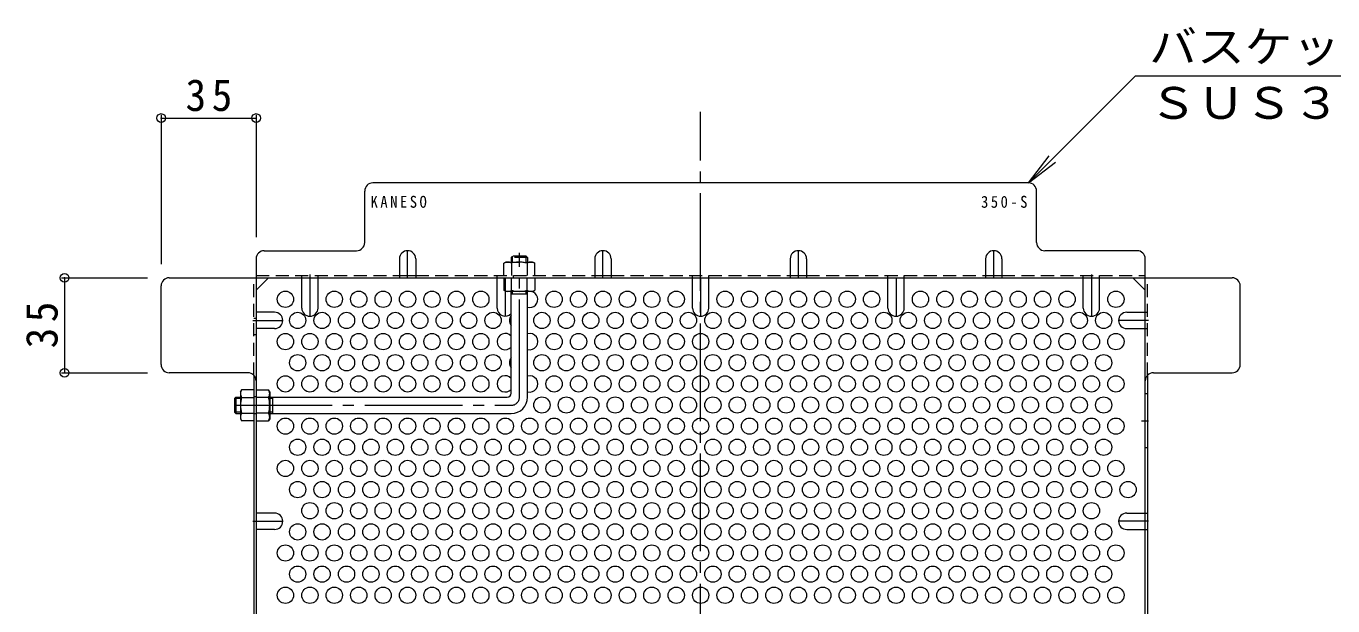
# Model space of a CAD drawing. Units: millimetres at full size, sheet at 1:4; details may follow other scales. Extents: x -837 to 1009, y -780 to 790.
# Drawn here: x 186 to 667.5, y 486 to 699.7 of the extents above; entities that cross this region are included whole.
import ezdxf
from ezdxf.enums import TextEntityAlignment as Align

# ---------------------------------------------------------------- set-up
doc = ezdxf.new("R2010")
doc.units = ezdxf.units.MM
doc.header["$LTSCALE"] = 4
doc.header["$PDMODE"] = 32
doc.header["$PDSIZE"] = 3.2
for name, pattern in [('CHAIN1', [8, 5, -1, 1, -1]), ('CHAIN2', [12, 9, -1, 1, -1]), ('DASHED1', [1.8, 1.2, -0.6])]:
    doc.linetypes.add(name, pattern=pattern)
for name, color, linetype, lineweight in [('A-4_その他', 7, 'Continuous', 9), ('A-5_文字', 7, 'Continuous', 9), ('A-6_寸法', 2, 'Continuous', 9), ('A-7_ハッチ', 2, 'Continuous', 9), ('A-8_記号', 2, 'Continuous', 9), ('A-B_ﾊｯﾁ', 2, 'Continuous', 9)]:
    doc.layers.add(name, color=color, linetype=linetype, lineweight=lineweight)
doc.styles.add('ＭＳ ゴシック', font='')
doc.styles.get('ＭＳ ゴシック').set_extended_font_data('MS Gothic')

msp = doc.modelspace()

# ---------------------------------------------------------------- linework, layer by layer
at = {"layer": 'A-4_その他'}
for p, q in [((235.79, 667.078), (235.79, 611.966)), ((235.79, 665.878), (270.793, 665.878)), ((270.793, 667.078), (270.793, 621.966)), ((199.019, 606.966), (230.79, 606.966)), ((200.219, 606.966), (200.219, 571.965)), ((199.019, 571.965), (230.79, 571.965))]:
    msp.add_line(p, q, dxfattribs=at)
for p in [(235.79, 665.878), (270.793, 665.878), (200.219, 606.966), (200.219, 571.965)]:
    msp.add_point(p, dxfattribs=at)
at = {"layer": 'A-5_文字'}
for p, q in [((594.733, 681.306), (555.392, 641.966)), ((726.939, 681.306), (594.733, 681.306)), ((555.392, 641.966), (563.002, 651.883)), ((555.392, 641.966), (565.309, 649.575))]:
    msp.add_line(p, q, dxfattribs=at)
at = {"layer": 'A-6_寸法'}
for centre in [(281.593, 599.047), (299.593, 599.047), (308.593, 599.047), (317.593, 599.047), (326.593, 599.047), (335.593, 599.047), (344.593, 599.047), (353.593, 599.047), (380.593, 599.047), (389.593, 599.047), (398.593, 599.047), (407.593, 599.047), (416.593, 599.047), (425.593, 599.047), (443.593, 599.047), (452.593, 599.047), (461.593, 599.047), (470.593, 599.047), (479.593, 599.047), (488.593, 599.047), (497.593, 599.047), (515.593, 599.047), (524.593, 599.047), (533.593, 599.047), (542.593, 599.047), (551.593, 599.047), (560.593, 599.047), (569.593, 599.047), (587.593, 599.047), (286.093, 591.252), (295.093, 591.252), (304.093, 591.252), (313.093, 591.252), (322.093, 591.252), (331.093, 591.252), (340.093, 591.252), (349.093, 591.252), (358.093, 591.252), (376.093, 591.252), (385.093, 591.252), (394.093, 591.252), (403.093, 591.252), (412.093, 591.252), (421.093, 591.252), (430.093, 591.252), (439.093, 591.252), (448.093, 591.252), (457.093, 591.252), (466.093, 591.252), (475.093, 591.252), (484.093, 591.252), (493.093, 591.252), (502.093, 591.252), (511.093, 591.252), (520.093, 591.252), (529.093, 591.252), (538.093, 591.252), (547.093, 591.252), (556.093, 591.252), (565.093, 591.252), (574.093, 591.252), (583.093, 591.252), (281.593, 583.458), (290.593, 583.458), (299.593, 583.458), (308.593, 583.458), (317.593, 583.458), (326.593, 583.458), (335.593, 583.458), (344.593, 583.458), (353.593, 583.458), (380.593, 583.458), (389.593, 583.458), (398.593, 583.458), (407.593, 583.458), (416.593, 583.458), (425.593, 583.458), (434.593, 583.458), (443.593, 583.458), (452.593, 583.458), (461.593, 583.458), (470.593, 583.458), (479.593, 583.458), (488.593, 583.458), (497.593, 583.458), (506.593, 583.458), (515.593, 583.458), (524.593, 583.458), (533.593, 583.458), (542.593, 583.458), (551.593, 583.458), (560.593, 583.458), (569.593, 583.458), (578.593, 583.458), (587.593, 583.458), (286.093, 575.664), (295.093, 575.664), (304.093, 575.664), (313.093, 575.664), (322.093, 575.664), (331.093, 575.664), (340.093, 575.664), (349.093, 575.664), (358.093, 575.664), (376.093, 575.664), (385.093, 575.664), (394.093, 575.664), (403.093, 575.664), (412.093, 575.664), (421.093, 575.664), (430.093, 575.664), (439.093, 575.664), (448.093, 575.664), (457.093, 575.664), (466.093, 575.664), (475.093, 575.664), (484.093, 575.664), (493.093, 575.664), (502.093, 575.664), (511.093, 575.664), (520.093, 575.664), (529.093, 575.664), (538.093, 575.664), (547.093, 575.664), (556.093, 575.664), (565.093, 575.664), (574.093, 575.664), (583.093, 575.664), (281.593, 567.87), (290.593, 567.87), (299.593, 567.87), (308.593, 567.87), (317.593, 567.87), (326.593, 567.87), (335.593, 567.87), (344.593, 567.87), (353.593, 567.87), (380.593, 567.87), (389.593, 567.87), (398.593, 567.87), (407.593, 567.87), (416.593, 567.87), (425.593, 567.87), (434.593, 567.87), (443.593, 567.87), (452.593, 567.87), (461.593, 567.87), (470.593, 567.87), (479.593, 567.87), (488.593, 567.87), (497.593, 567.87), (506.593, 567.87), (515.593, 567.87), (524.593, 567.87), (533.593, 567.87), (542.593, 567.87), (551.593, 567.87), (560.593, 567.87), (569.593, 567.87), (578.593, 567.87), (587.593, 567.87), (376.093, 560.076), (385.093, 560.076), (394.093, 560.076), (403.093, 560.076), (412.093, 560.076), (421.093, 560.076), (430.093, 560.076), (439.093, 560.076), (448.093, 560.076), (457.093, 560.076), (466.093, 560.076), (475.093, 560.076), (484.093, 560.076), (493.093, 560.076), (502.093, 560.076), (511.093, 560.076), (520.093, 560.076), (529.093, 560.076), (538.093, 560.076), (547.093, 560.076), (556.093, 560.076), (565.093, 560.076), (574.093, 560.076), (583.093, 560.076), (281.593, 552.281), (290.593, 552.281), (299.593, 552.281), (308.593, 552.281), (317.593, 552.281), (326.593, 552.281), (335.593, 552.281), (344.593, 552.281), (353.593, 552.281), (362.593, 552.281), (371.593, 552.281), (380.593, 552.281), (389.593, 552.281), (398.593, 552.281), (407.593, 552.281), (416.593, 552.281), (425.593, 552.281), (434.593, 552.281), (443.593, 552.281), (452.593, 552.281), (461.593, 552.281), (470.593, 552.281), (479.593, 552.281), (488.593, 552.281), (497.593, 552.281), (506.593, 552.281), (515.593, 552.281), (524.593, 552.281), (533.593, 552.281), (542.593, 552.281), (551.593, 552.281), (560.593, 552.281), (569.593, 552.281), (578.593, 552.281), (587.593, 552.281), (286.093, 544.487), (295.093, 544.487), (304.093, 544.487), (313.093, 544.487), (322.093, 544.487), (331.093, 544.487), (340.093, 544.487), (349.093, 544.487), (358.093, 544.487), (367.093, 544.487), (376.093, 544.487), (385.093, 544.487), (394.093, 544.487), (403.093, 544.487), (412.093, 544.487), (421.093, 544.487), (430.093, 544.487), (439.093, 544.487), (448.093, 544.487), (457.093, 544.487), (466.093, 544.487), (475.093, 544.487), (484.093, 544.487), (493.093, 544.487), (502.093, 544.487), (511.093, 544.487), (520.093, 544.487), (529.093, 544.487), (538.093, 544.487), (547.093, 544.487), (556.093, 544.487), (565.093, 544.487), (574.093, 544.487), (583.093, 544.487), (281.593, 536.693), (290.593, 536.693), (299.593, 536.693), (308.593, 536.693), (317.593, 536.693), (326.593, 536.693), (335.593, 536.693), (344.593, 536.693), (353.593, 536.693), (362.593, 536.693), (371.593, 536.693), (380.593, 536.693), (389.593, 536.693), (398.593, 536.693), (407.593, 536.693), (416.593, 536.693), (425.593, 536.693), (434.593, 536.693), (443.593, 536.693), (452.593, 536.693), (461.593, 536.693), (470.593, 536.693), (479.593, 536.693), (488.593, 536.693), (497.593, 536.693), (506.593, 536.693), (515.593, 536.693), (524.593, 536.693), (533.593, 536.693), (542.593, 536.693), (551.593, 536.693), (560.593, 536.693), (569.593, 536.693), (578.593, 536.693), (587.593, 536.693), (286.093, 528.899), (295.093, 528.899), (304.093, 528.899), (313.093, 528.899), (322.093, 528.899), (331.093, 528.899), (340.093, 528.899), (349.093, 528.899), (358.093, 528.899), (367.093, 528.899), (376.093, 528.899), (385.093, 528.899), (394.093, 528.899), (403.093, 528.899), (412.093, 528.899), (421.093, 528.899), (430.093, 528.899), (439.093, 528.899), (448.093, 528.899), (457.093, 528.899), (466.093, 528.899), (475.093, 528.899), (484.093, 528.899), (493.093, 528.899), (502.093, 528.899), (511.093, 528.899), (520.093, 528.899), (529.093, 528.899), (538.093, 528.899), (547.093, 528.899), (556.093, 528.899), (565.093, 528.899), (574.093, 528.899), (583.093, 528.899), (592.093, 528.899), (290.593, 521.104), (299.593, 521.104), (308.593, 521.104), (317.593, 521.104), (326.593, 521.104), (335.593, 521.104), (344.593, 521.104), (353.593, 521.104), (362.593, 521.104), (371.593, 521.104), (380.593, 521.104), (389.593, 521.104), (398.593, 521.104), (407.593, 521.104), (416.593, 521.104), (425.593, 521.104), (434.593, 521.104), (443.593, 521.104), (452.593, 521.104), (461.593, 521.104), (470.593, 521.104), (479.593, 521.104), (488.593, 521.104), (497.593, 521.104), (506.593, 521.104), (515.593, 521.104), (524.593, 521.104), (533.593, 521.104), (542.593, 521.104), (551.593, 521.104), (560.593, 521.104), (569.593, 521.104), (578.593, 521.104), (286.093, 513.31), (295.093, 513.31), (304.093, 513.31), (313.093, 513.31), (322.093, 513.31), (331.093, 513.31), (340.093, 513.31), (349.093, 513.31), (358.093, 513.31), (367.093, 513.31), (376.093, 513.31), (385.093, 513.31), (394.093, 513.31), (403.093, 513.31), (412.093, 513.31), (421.093, 513.31), (430.093, 513.31), (439.093, 513.31), (448.093, 513.31), (457.093, 513.31), (466.093, 513.31), (475.093, 513.31), (484.093, 513.31), (493.093, 513.31), (502.093, 513.31), (511.093, 513.31), (520.093, 513.31), (529.093, 513.31), (538.093, 513.31), (547.093, 513.31), (556.093, 513.31), (565.093, 513.31), (574.093, 513.31), (583.093, 513.31), (281.593, 505.516), (290.593, 505.516), (299.593, 505.516), (308.593, 505.516), (317.593, 505.516), (326.593, 505.516), (335.593, 505.516), (344.593, 505.516), (353.593, 505.516), (362.593, 505.516), (371.593, 505.516), (380.593, 505.516), (389.593, 505.516), (398.593, 505.516), (407.593, 505.516), (416.593, 505.516), (425.593, 505.516), (434.593, 505.516), (443.593, 505.516), (452.593, 505.516), (461.593, 505.516), (470.593, 505.516), (479.593, 505.516), (488.593, 505.516), (497.593, 505.516), (506.593, 505.516), (515.593, 505.516), (524.593, 505.516), (533.593, 505.516), (542.593, 505.516), (551.593, 505.516), (560.593, 505.516), (569.593, 505.516), (578.593, 505.516), (587.593, 505.516), (286.093, 497.722), (295.093, 497.722), (304.093, 497.722), (313.093, 497.722), (322.093, 497.722), (331.093, 497.722), (340.093, 497.722), (349.093, 497.722), (358.093, 497.722), (367.093, 497.722), (376.093, 497.722), (385.093, 497.722), (394.093, 497.722), (403.093, 497.722), (412.093, 497.722), (421.093, 497.722), (430.093, 497.722), (439.093, 497.722), (448.093, 497.722), (457.093, 497.722), (466.093, 497.722), (475.093, 497.722), (484.093, 497.722), (493.093, 497.722), (502.093, 497.722), (511.093, 497.722), (520.093, 497.722), (529.093, 497.722), (538.093, 497.722), (547.093, 497.722), (556.093, 497.722), (565.093, 497.722), (574.093, 497.722), (583.093, 497.722), (281.593, 489.928), (290.593, 489.928), (299.593, 489.928), (308.593, 489.928), (317.593, 489.928), (326.593, 489.928), (335.593, 489.928), (344.593, 489.928), (353.593, 489.928), (362.593, 489.928), (371.593, 489.928), (380.593, 489.928), (389.593, 489.928), (398.593, 489.928), (407.593, 489.928), (416.593, 489.928), (425.593, 489.928), (434.593, 489.928), (443.593, 489.928), (452.593, 489.928), (461.593, 489.928), (470.593, 489.928), (479.593, 489.928), (488.593, 489.928), (497.593, 489.928), (506.593, 489.928), (515.593, 489.928), (524.593, 489.928), (533.593, 489.928), (542.593, 489.928), (551.593, 489.928), (560.593, 489.928), (569.593, 489.928), (578.593, 489.928), (587.593, 489.928)]:
    msp.add_circle(centre, 3, dxfattribs=at)
for centre, start, end in [((371.593, 599.047), 254.53399, 76.64902), ((367.093, 591.252), 140.0555, 219.9445), ((362.593, 583.458), 42.83343, 317.16657), ((371.593, 583.458), 254.53399, 105.46601), ((367.093, 575.664), 140.0555, 219.9445), ((362.593, 567.87), 42.83343, 317.16657), ((371.593, 567.87), 254.53399, 105.46601)]:
    msp.add_arc(centre, 3, start, end, dxfattribs=at)
at = {"layer": 'A-7_ハッチ', "linetype": 'CHAIN2'}
msp.add_line((434.593, 218.162), (434.593, 668.162), dxfattribs=at)
at = {"layer": 'A-7_ハッチ'}
for p, q in [((555.392, 641.966), (313.794, 641.966)), ((310.794, 619.966), (310.794, 638.966)), ((558.392, 619.966), (558.392, 638.966)), ((273.793, 616.966), (307.794, 616.966)), ((595.393, 616.966), (561.392, 616.966)), ((270.793, 613.966), (270.793, 272.359)), ((598.393, 272.359), (598.393, 613.966)), ((238.79, 606.966), (630.397, 606.966)), ((270.793, 602.353), (275.405, 606.966)), ((323.593, 607.766), (329.593, 607.766)), ((395.593, 607.766), (401.593, 607.766)), ((467.593, 607.766), (473.593, 607.766)), ((539.593, 607.766), (545.593, 607.766)), ((598.393, 602.353), (593.781, 606.966)), ((235.79, 574.965), (235.79, 603.966)), ((633.397, 574.965), (633.397, 603.966)), ((267.793, 571.965), (238.79, 571.965)), ((269.993, 571.004), (269.993, 461.623)), ((599.193, 571.009), (599.193, 461.623)), ((601.393, 571.965), (630.397, 571.965))]:
    msp.add_line(p, q, dxfattribs=at)
at = {"layer": 'A-7_ハッチ', "linetype": 'DASHED1'}
for p, q in [((269.993, 571.004), (269.993, 606.966)), ((270.793, 607.766), (323.593, 607.766)), ((287.593, 606.966), (287.593, 607.766)), ((293.593, 606.966), (293.593, 607.766)), ((329.593, 607.766), (395.593, 607.766)), ((359.593, 606.966), (359.593, 607.766)), ((365.593, 606.966), (365.593, 607.766)), ((401.593, 607.766), (467.593, 607.766)), ((431.593, 606.966), (431.593, 607.766)), ((437.593, 606.966), (437.593, 607.766)), ((473.593, 607.766), (539.593, 607.766)), ((503.593, 606.966), (503.593, 607.766)), ((509.593, 606.966), (509.593, 607.766)), ((545.593, 607.766), (598.393, 607.766)), ((575.593, 606.966), (575.593, 607.766)), ((581.593, 606.966), (581.593, 607.766)), ((599.193, 571.009), (599.193, 606.966)), ((598.393, 594.252), (599.193, 594.252)), ((270.793, 591.973), (269.993, 591.973)), ((598.393, 588.252), (599.193, 588.252)), ((270.793, 585.973), (269.993, 585.973)), ((269.993, 563.166), (270.793, 563.166)), ((269.993, 556.966), (270.793, 556.966)), ((598.393, 520.207), (599.193, 520.207)), ((598.393, 514.207), (599.193, 514.207))]:
    msp.add_line(p, q, dxfattribs=at)
at = {"layer": 'A-7_ハッチ'}
for centre, start, end in [((313.794, 638.966), 90, 180), ((555.392, 638.966), 0, 90), ((273.793, 613.966), 90, 180), ((307.794, 619.966), 270, 0), ((561.392, 619.966), 180, 270), ((595.393, 613.966), 0, 90), ((238.79, 603.966), 90, 180), ((630.397, 603.966), 0, 90), ((238.79, 574.965), 180, 270), ((630.397, 574.965), 270, 0), ((267.793, 568.965), 0, 90), ((601.393, 568.965), 90, 180)]:
    msp.add_arc(centre, 3, start, end, dxfattribs=at)
at = {"layer": 'A-8_記号', "linetype": 'CHAIN1'}
for p, q in [((326.593, 606.966), (326.593, 616.966)), ((398.593, 606.966), (398.593, 616.966)), ((470.593, 606.966), (470.593, 616.966)), ((542.593, 606.966), (542.593, 616.966)), ((290.593, 608.166), (290.593, 592.816)), ((362.593, 606.966), (362.593, 592.816)), ((434.593, 606.966), (434.593, 592.816)), ((506.593, 606.966), (506.593, 592.816)), ((578.593, 608.166), (578.593, 592.816)), ((269.593, 591.252), (280.593, 591.252)), ((599.593, 591.252), (588.593, 591.252)), ((597.047, 554.23), (599.593, 554.23)), ((269.593, 517.207), (280.593, 517.207)), ((599.593, 517.207), (588.593, 517.207))]:
    msp.add_line(p, q, dxfattribs=at)
at = {"layer": 'A-8_記号'}
for p, q in [((323.593, 613.966), (323.593, 606.966)), ((329.593, 613.966), (329.593, 606.966)), ((395.593, 613.966), (395.593, 606.966)), ((401.593, 613.966), (401.593, 606.966)), ((467.593, 613.966), (467.593, 606.966)), ((473.593, 613.966), (473.593, 606.966)), ((539.593, 613.966), (539.593, 606.966)), ((545.593, 613.966), (545.593, 606.966)), ((287.593, 595.816), (287.593, 606.966)), ((293.593, 595.816), (293.593, 606.966)), ((359.593, 595.816), (359.593, 606.966)), ((431.593, 595.816), (431.593, 606.966)), ((437.593, 595.816), (437.593, 606.966)), ((503.593, 595.816), (503.593, 606.966)), ((509.593, 595.816), (509.593, 606.966)), ((575.593, 595.816), (575.593, 606.966)), ((581.593, 595.816), (581.593, 606.966)), ((277.593, 594.252), (270.793, 594.252)), ((591.593, 594.252), (598.393, 594.252)), ((277.593, 588.252), (270.793, 588.252)), ((591.593, 588.252), (598.393, 588.252)), ((599.193, 564.23), (598.393, 564.23)), ((599.193, 544.23), (598.393, 544.23)), ((277.593, 520.207), (270.793, 520.207)), ((591.593, 520.207), (598.393, 520.207)), ((277.593, 514.207), (270.793, 514.207)), ((591.593, 514.207), (598.393, 514.207))]:
    msp.add_line(p, q, dxfattribs=at)
for centre, start, end in [((326.593, 613.966), 0, 180), ((398.593, 613.966), 0, 180), ((470.593, 613.966), 0, 180), ((542.593, 613.966), 0, 180), ((277.593, 591.252), 270, 90), ((290.593, 595.816), 180, 0), ((362.593, 595.816), 180, 317.16657), ((434.593, 595.816), 180, 0), ((506.593, 595.816), 180, 0), ((578.593, 595.816), 180, 0), ((591.593, 591.252), 90, 270), ((277.593, 517.207), 270, 90), ((591.593, 517.207), 90, 270)]:
    msp.add_arc(centre, 3, start, end, dxfattribs=at)
at = {"layer": 'A-B_ﾊｯﾁ', "linetype": 'DASHED1'}
for p, q in [((362.793, 612.766), (362.043, 612.333)), ((362.043, 607.766), (362.043, 612.333)), ((362.793, 612.766), (372.793, 612.766)), ((364.93, 612.333), (364.93, 607.766)), ((370.656, 612.333), (370.656, 607.766)), ((372.793, 612.766), (373.543, 612.333)), ((373.543, 607.766), (373.543, 612.333))]:
    msp.add_line(p, q, dxfattribs=at)
at = {"layer": 'A-B_ﾊｯﾁ', "color": 3, "linetype": 'DASHED1'}
for p, q in [((364.793, 614.466), (365.293, 614.966)), ((364.793, 614.466), (364.793, 612.766)), ((370.793, 614.466), (364.793, 614.466)), ((365.293, 612.766), (365.293, 614.966)), ((370.293, 612.766), (370.293, 614.966)), ((370.793, 614.466), (370.793, 612.766))]:
    msp.add_line(p, q, dxfattribs=at)
at = {"layer": 'A-B_ﾊｯﾁ', "color": 3, "linetype": 'CHAIN2'}
for p, q in [((367.793, 562.966), (367.793, 616.198)), ((262.793, 559.966), (364.793, 559.966))]:
    msp.add_line(p, q, dxfattribs=at)
at = {"layer": 'A-B_ﾊｯﾁ'}
for p, q in [((362.043, 606.966), (362.043, 602.399)), ((364.93, 602.399), (364.93, 606.966)), ((370.656, 602.399), (370.656, 606.966)), ((373.543, 606.966), (373.543, 602.399)), ((362.793, 601.966), (362.043, 602.399)), ((372.793, 601.966), (362.793, 601.966)), ((372.793, 601.966), (373.543, 602.399)), ((264.993, 564.966), (265.426, 565.716)), ((264.993, 564.966), (264.993, 554.966)), ((269.993, 565.716), (265.426, 565.716)), ((269.993, 565.716), (269.993, 554.216)), ((270.793, 565.716), (275.36, 565.716)), ((270.793, 565.716), (270.793, 554.216)), ((275.793, 564.966), (275.36, 565.716)), ((275.793, 564.966), (275.793, 554.966)), ((265.426, 562.829), (269.993, 562.829)), ((275.36, 562.829), (270.793, 562.829)), ((264.993, 554.966), (265.426, 554.216)), ((265.426, 557.102), (269.993, 557.102)), ((269.993, 554.216), (265.426, 554.216)), ((275.36, 557.102), (270.793, 557.102)), ((270.793, 554.216), (275.36, 554.216)), ((275.793, 554.966), (275.36, 554.216))]:
    msp.add_line(p, q, dxfattribs=at)
at = {"layer": 'A-B_ﾊｯﾁ', "color": 3}
for p, q in [((364.793, 564.466), (364.793, 601.966)), ((365.293, 600.966), (365.293, 601.966)), ((370.293, 600.966), (370.293, 601.966)), ((370.793, 562.966), (370.793, 601.966)), ((370.793, 600.966), (364.793, 600.966)), ((264.993, 562.466), (262.793, 562.466)), ((263.293, 562.966), (264.993, 562.966)), ((263.293, 562.966), (263.293, 556.966)), ((275.793, 562.966), (363.293, 562.966)), ((276.793, 562.466), (275.793, 562.466)), ((276.793, 562.966), (276.793, 556.966)), ((264.993, 557.466), (262.793, 557.466)), ((263.293, 556.966), (262.793, 557.466)), ((263.293, 556.966), (264.993, 556.966)), ((276.793, 557.466), (275.793, 557.466)), ((275.793, 556.966), (364.793, 556.966))]:
    msp.add_line(p, q, dxfattribs=at)
at = {"layer": 'A-B_ﾊｯﾁ', "color": 3, "linetype": 'DASHED1'}
msp.add_lwpolyline([(370.793, 614.466), (370.293, 614.966), (365.293, 614.966)], dxfattribs=at)
at = {"layer": 'A-B_ﾊｯﾁ', "color": 3}
msp.add_lwpolyline([(263.293, 562.966), (262.793, 562.466), (262.793, 557.466)], dxfattribs=at)
at = {"layer": 'A-B_ﾊｯﾁ', "linetype": 'DASHED1'}
for centre, radius, start, end in [((363.688, 609.484), 3.29, 93.92075, 120), ((363.453, 610.031), 2.735, 57.31491, 89.78969), ((367.793, 603.083), 9.683, 72.79973, 107.20026), ((372.133, 610.031), 2.735, 90.2103, 122.68507), ((371.898, 609.484), 3.29, 59.99998, 86.07924)]:
    msp.add_arc(centre, radius, start, end, dxfattribs=at)
at = {"layer": 'A-B_ﾊｯﾁ'}
for centre, radius, start, end in [((363.688, 605.248), 3.29, 239.99998, 266.07924), ((363.453, 604.7), 2.735, 270.2103, 302.68507), ((367.793, 611.648), 9.683, 252.79973, 287.20026), ((372.133, 604.7), 2.735, 237.31491, 269.78969), ((371.898, 605.248), 3.29, 273.92075, 300), ((268.275, 564.071), 3.29, 150, 176.07925), ((267.728, 564.306), 2.735, 180.21031, 212.68509), ((272.511, 564.071), 3.29, 3.92075, 30), ((273.058, 564.306), 2.735, 327.31491, 359.78969), ((274.676, 559.966), 9.683, 162.79974, 197.20027), ((266.111, 559.966), 9.683, 342.79973, 17.20026), ((267.728, 555.626), 2.735, 147.31493, 179.7897), ((268.275, 555.86), 3.29, 183.92076, 210.00002), ((273.058, 555.626), 2.735, 0.2103, 32.68507), ((272.511, 555.86), 3.29, 329.99998, 356.07924)]:
    msp.add_arc(centre, radius, start, end, dxfattribs=at)
at = {"layer": 'A-B_ﾊｯﾁ', "color": 3}
for centre, radius in [((363.293, 564.466), 1.5), ((364.793, 562.966), 6)]:
    msp.add_arc(centre, radius, 270, 0, dxfattribs=at)
at = {"layer": 'A-B_ﾊｯﾁ', "color": 3, "linetype": 'CHAIN2'}
msp.add_arc((364.793, 562.966), 3, 270, 0, dxfattribs=at)

# ---------------------------------------------------------------- texts
at = {"layer": 'A-4_その他', "color": 2, "insert": (244.791, 668.278), "char_height": 11.73, "attachment_point": 7, "style": 'ＭＳ ゴシック'}
msp.add_mtext('\\T1.27;\\W0.95;35', dxfattribs=at)
at = {"layer": 'A-4_その他', "color": 2, "insert": (197.819, 580.965), "char_height": 11.73, "attachment_point": 7, "rotation": 90, "style": 'ＭＳ ゴシック'}
msp.add_mtext('\\T1.27;\\W0.95;35', dxfattribs=at)
at = {"layer": 'A-5_文字', "color": 2, "style": 'ＭＳ ゴシック', "width": 1.1}
for s, p in [('バスケット本体', (599.858, 682.806)), ('ＳＵＳ３０４', (599.858, 662.066))]:
    msp.add_text(s, height=11.73, dxfattribs=at).set_placement(p, align=Align.BOTTOM_LEFT)
at = {"layer": 'A-5_文字', "color": 6, "char_height": 4.399, "attachment_point": 7, "style": 'ＭＳ ゴシック'}
for s, insert in [('\\T1.34;\\W0.9;KANESO', (312.95, 632.716)), ('\\T1.34;\\W0.9;350-S', (537.892, 632.716))]:
    msp.add_mtext(s, dxfattribs=dict(at, insert=insert))

doc.saveas('drawing.dxf')
